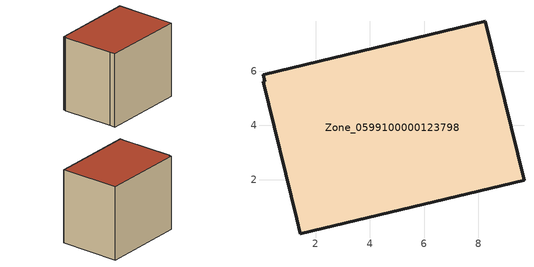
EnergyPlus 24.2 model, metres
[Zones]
Zone_0599100000123798
 floor ground (C_G): 8.26,7.84 9.68,1.98 1.43,0.01 1.3,0.57 0.06,5.6 0.12,5.62 0.07,5.86 z0
 wall outside (C_F): 8.26,7.84 0.07,5.86 0.12,5.62 0.06,5.6 1.3,0.57 1.43,0.01 9.68,1.98 8.26,7.84 z0:7.44
 roof outside (C_R): 9.68,1.98 8.26,7.84 0.07,5.86 0.12,5.62 0.06,5.6 1.3,0.57 1.43,0.01 z7.44
[BUILDING]
Pand.0599100000123798: North Axis=0; Terrain=City; Loads Convergence Tolerance Value=0.04; Temperature Convergence Tolerance Value=0.4; Solar Distribution=FullExterior; Maximum Number of Warmup Days=25; Minimum Number of Warmup Days=1
[Site:Location]
Rotterdam.The.Hague.AP_ZH_NLD Design_Conditions: Latitude=51.96; Longitude=4.45; Time Zone=1; Elevation=-4.5
[SITE:GROUNDTEMPERATURE:BUILDINGSURFACE]
18, 18, 18, 18, 18, 18, 18, 18, 18, 18, 18, 18
[MATERIAL] Thermal Absorptance=0.9; Solar Absorptance=0.7; Visible Absorptance=0.7
Name | Roughness | Thickness | Conductivity | Density | Specific Heat
G.TI.1965-1974 | MediumSmooth | 0.15 | 0.882353 | 540 | 1210
F.TI.1965-1974 | Rough | 0.3 | 0.697674 | 1920 | 840
R.TI.1965-1974 | MediumRough | 0.2 | 0.232558 | 1500 | 1000
[CONSTRUCTION]
C_G: G.TI.1965-1974
C_F: F.TI.1965-1974
C_R: R.TI.1965-1974
[ZONE]
Zone_0599100000123798: Type=1; Multiplier=1; Ceiling Height=Autocalculate; Volume=Autocalculate; Floor Area=autocalculate; Part of Total Floor Area=Yes
[ZONEINFILTRATION:DESIGNFLOWRATE]
Infil_Zone_0599100000123798: Zone or ZoneList or Space or SpaceList=Zone_0599100000123798; Schedule=AlwaysOn; Design Flow Rate Calculation Method=Flow/Area; Flow Rate per Floor Area=0.003; Constant Term Coefficient=1; Temperature Term Coefficient=0; Velocity Term Coefficient=0; Velocity Squared Term Coefficient=0
[HVACTEMPLATE:ZONE:IDEALLOADSAIRSYSTEM]
Zone_0599100000123798: Maximum Heating Supply Air Temperature=50; Minimum Cooling Supply Air Temperature=13; Maximum Heating Supply Air Humidity Ratio=0.0156; Minimum Cooling Supply Air Humidity Ratio=0.0077; Heating Limit=NoLimit; Cooling Limit=NoLimit; Dehumidification Control Type=ConstantSensibleHeatRatio; Cooling Sensible Heat Ratio=0.7; Dehumidification Setpoint=60; Humidification Control Type=None; Humidification Setpoint=30; Outdoor Air Method=None; Outdoor Air Flow Rate per Person=0.00944; Outdoor Air Flow Rate per Zone Floor Area=0; Outdoor Air Flow Rate per Zone=0; Demand Controlled Ventilation Type=None; Outdoor Air Economizer Type=NoEconomizer; Heat Recovery Type=None; Sensible Heat Recovery Effectiveness=0.7; Latent Heat Recovery Effectiveness=0.65
[ZONECONTROL:THERMOSTAT]
ThermostatControl_Zone_0599100000123798: Zone or ZoneList=Zone_0599100000123798; Control Type Schedule=DualSetpointControlType; Control 1=Thermostat_Zone_0599100000123798; Temperature Difference Between Cutout And Setpoint=0
[THERMOSTATSETPOINT:DUALSETPOINT]
Thermostat_Zone_0599100000123798: Heating Setpoint Temperature Schedule=HeatingSetpoint_Zone_0599100000123798; Cooling Setpoint Temperature Schedule=CoolingSetpoint_Zone_0599100000123798
[SCHEDULE:COMPACT]
HeatingSetpoint_Zone_0599100000123798: Through: 12/31, For: AllDays, Until: 24:00, 21
CoolingSetpoint_Zone_0599100000123798: Through: 12/31, For: AllDays, Until: 24:00, 24
DualSetpointControlType: Through: 12/31, For: AllDays, Until: 24:00, 4
AlwaysOn: Through: 12/31, For: AllDays, Until: 24:00, 1
